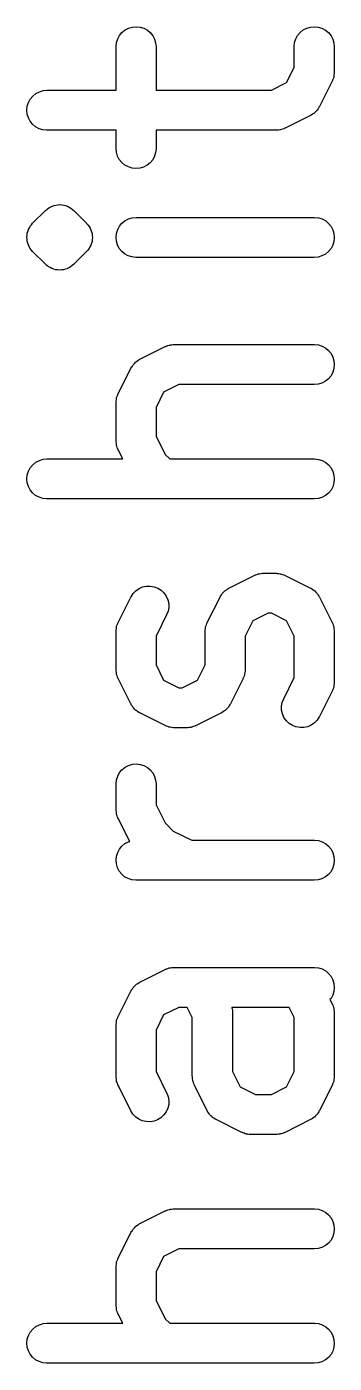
# Model space of a CAD drawing. Extents: x 78 to 209, y -131 to -41.
# Drawn here: x 102.25 to 103.4, y -80.43 to -75.42 of the extents above; entities that cross this region are included whole.
import ezdxf

# ---------------------------------------------------------------- set-up
doc = ezdxf.new("R2010")
doc.units = 0
doc.layers.add('BLACK', color=7, linetype='CONTINUOUS')

msp = doc.modelspace()

# ---------------------------------------------------------------- linework, layer by layer
at = {"layer": 'BLACK', "linetype": 'CONTINUOUS'}
for p, q in [((102.587, -75.4651), (102.594, -75.4523)), ((102.594, -75.4523), (102.603, -75.4411)), ((102.603, -75.4411), (102.615, -75.4319)), ((102.615, -75.4319), (102.628, -75.4251)), ((102.628, -75.4251), (102.642, -75.421)), ((102.642, -75.421), (102.656, -75.4197)), ((102.656, -75.4197), (102.671, -75.4212)), ((102.671, -75.4212), (102.685, -75.4255)), ((102.685, -75.4255), (102.698, -75.4325)), ((102.698, -75.4325), (102.709, -75.4418)), ((102.709, -75.4418), (102.718, -75.4532)), ((102.718, -75.4532), (102.725, -75.4661)), ((103.253, -75.4651), (103.26, -75.4523)), ((103.26, -75.4523), (103.27, -75.4411)), ((103.27, -75.4411), (103.281, -75.4319)), ((103.281, -75.4319), (103.294, -75.4251)), ((103.294, -75.4251), (103.308, -75.421)), ((103.308, -75.421), (103.323, -75.4197)), ((103.323, -75.4197), (103.337, -75.4212)), ((103.337, -75.4212), (103.351, -75.4255)), ((103.351, -75.4255), (103.364, -75.4325)), ((103.364, -75.4325), (103.376, -75.4418)), ((103.376, -75.4418), (103.385, -75.4532)), ((103.385, -75.4532), (103.392, -75.4661)), ((102.581, -75.4936), (102.582, -75.4791)), ((102.581, -75.4947), (102.581, -75.4936)), ((102.581, -75.6578), (102.581, -75.4947)), ((102.582, -75.4791), (102.587, -75.4651)), ((102.725, -75.4661), (102.729, -75.4801)), ((102.729, -75.4801), (102.731, -75.4947)), ((102.731, -75.4947), (102.731, -75.6578)), ((103.247, -75.4936), (103.249, -75.4791)), ((103.247, -75.4947), (103.247, -75.4936)), ((103.247, -75.5722), (103.247, -75.4947)), ((103.249, -75.4791), (103.253, -75.4651)), ((103.392, -75.4661), (103.396, -75.4801)), ((103.396, -75.4801), (103.397, -75.4947)), ((103.397, -75.4947), (103.397, -75.5899)), ((103.219, -75.6292), (103.247, -75.5722)), ((103.396, -75.6055), (103.395, -75.6076)), ((103.397, -75.5954), (103.396, -75.6004)), ((103.396, -75.6004), (103.396, -75.6055)), ((103.397, -75.5899), (103.397, -75.591)), ((103.397, -75.591), (103.397, -75.5931)), ((103.397, -75.5931), (103.397, -75.5954)), ((103.162, -75.6578), (103.219, -75.6292)), ((103.389, -75.6234), (103.342, -75.7187)), ((103.39, -75.6214), (103.389, -75.6234)), ((103.391, -75.6195), (103.39, -75.6214)), ((103.393, -75.6146), (103.391, -75.6195)), ((103.395, -75.6098), (103.393, -75.6146)), ((103.395, -75.6076), (103.395, -75.6098)), ((102.249, -75.7177), (102.253, -75.7037)), ((102.253, -75.7037), (102.26, -75.6908)), ((102.26, -75.6908), (102.27, -75.6795)), ((102.27, -75.6795), (102.281, -75.6703)), ((102.281, -75.6703), (102.294, -75.6634)), ((102.294, -75.6634), (102.308, -75.6592)), ((102.308, -75.6592), (102.322, -75.6578)), ((102.322, -75.6578), (102.581, -75.6578)), ((102.731, -75.6578), (103.162, -75.6578)), ((102.247, -75.7322), (102.249, -75.7177)), ((102.249, -75.7468), (102.247, -75.7322)), ((102.253, -75.7609), (102.249, -75.7468)), ((103.308, -75.7522), (103.213, -75.7998)), ((103.31, -75.7514), (103.308, -75.7522)), ((103.311, -75.7507), (103.31, -75.7514)), ((103.316, -75.7475), (103.311, -75.7507)), ((103.321, -75.7444), (103.316, -75.7475)), ((103.322, -75.7433), (103.321, -75.7444)), ((103.323, -75.7424), (103.322, -75.7433)), ((103.327, -75.7383), (103.323, -75.7424)), ((103.331, -75.7344), (103.327, -75.7383)), ((103.332, -75.7331), (103.331, -75.7344)), ((103.333, -75.7319), (103.332, -75.7331)), ((103.337, -75.7271), (103.333, -75.7319)), ((103.34, -75.7225), (103.337, -75.7271)), ((103.341, -75.7196), (103.34, -75.721)), ((103.34, -75.721), (103.34, -75.7225)), ((103.342, -75.7187), (103.341, -75.7196)), ((102.26, -75.7738), (102.253, -75.7609)), ((102.269, -75.7852), (102.26, -75.7738)), ((102.28, -75.7946), (102.269, -75.7852)), ((102.293, -75.8017), (102.28, -75.7946)), ((102.307, -75.8061), (102.293, -75.8017)), ((102.321, -75.8078), (102.307, -75.8061)), ((103.189, -75.8068), (103.184, -75.8076)), ((103.194, -75.8063), (103.189, -75.8068)), ((103.196, -75.8057), (103.194, -75.8063)), ((103.198, -75.8053), (103.196, -75.8057)), ((103.203, -75.8036), (103.198, -75.8053)), ((103.208, -75.8021), (103.203, -75.8036)), ((103.21, -75.8011), (103.208, -75.8021)), ((103.212, -75.8003), (103.21, -75.8011)), ((103.213, -75.7998), (103.212, -75.8003)), ((102.322, -75.8078), (102.321, -75.8078)), ((102.581, -75.8078), (102.322, -75.8078)), ((102.581, -75.8756), (102.581, -75.8078)), ((103.18, -75.8078), (102.731, -75.8078)), ((102.731, -75.8078), (102.731, -75.8756)), ((103.182, -75.8075), (103.18, -75.8078)), ((103.184, -75.8076), (103.182, -75.8075)), ((102.582, -75.8902), (102.581, -75.8756)), ((102.586, -75.9042), (102.582, -75.8902)), ((102.593, -75.9171), (102.586, -75.9042)), ((102.725, -75.9052), (102.718, -75.918)), ((102.729, -75.8912), (102.725, -75.9052)), ((102.731, -75.8767), (102.729, -75.8912)), ((102.731, -75.8756), (102.731, -75.8767)), ((102.602, -75.9285), (102.593, -75.9171)), ((102.614, -75.9378), (102.602, -75.9285)), ((102.627, -75.9448), (102.614, -75.9378)), ((102.641, -75.9491), (102.627, -75.9448)), ((102.655, -75.9506), (102.641, -75.9491)), ((102.67, -75.9493), (102.655, -75.9506)), ((102.684, -75.9452), (102.67, -75.9493)), ((102.697, -75.9384), (102.684, -75.9452)), ((102.708, -75.9292), (102.697, -75.9384)), ((102.718, -75.918), (102.708, -75.9292)), ((102.317, -76.1079), (102.318, -76.1076)), ((102.317, -76.1083), (102.317, -76.1079)), ((102.317, -76.1079), (102.317, -76.1079)), ((102.317, -76.1079), (102.317, -76.1079)), ((102.318, -76.1076), (102.323, -76.1032)), ((102.323, -76.1032), (102.329, -76.0987)), ((102.329, -76.0984), (102.335, -76.0952)), ((102.329, -76.0986), (102.329, -76.0984)), ((102.329, -76.0987), (102.329, -76.0986)), ((102.335, -76.0952), (102.342, -76.0919)), ((102.342, -76.0917), (102.349, -76.0897)), ((102.342, -76.0918), (102.342, -76.0917)), ((102.342, -76.0919), (102.342, -76.0918)), ((102.349, -76.0897), (102.356, -76.0877)), ((102.356, -76.0876), (102.363, -76.087)), ((102.356, -76.0877), (102.356, -76.0876)), ((102.356, -76.0877), (102.356, -76.0877)), ((102.363, -76.087), (102.37, -76.0863)), ((102.37, -76.0863), (102.371, -76.0864)), ((102.371, -76.0864), (102.371, -76.0863)), ((102.371, -76.0863), (102.378, -76.0871)), ((102.378, -76.0871), (102.385, -76.0878)), ((102.385, -76.0878), (102.385, -76.0879)), ((102.385, -76.0879), (102.385, -76.0879)), ((102.385, -76.0879), (102.392, -76.09)), ((102.392, -76.09), (102.399, -76.0921)), ((102.399, -76.0921), (102.399, -76.0922)), ((102.399, -76.0922), (102.399, -76.0923)), ((102.399, -76.0923), (102.405, -76.0957)), ((102.405, -76.0957), (102.412, -76.099)), ((102.412, -76.099), (102.412, -76.0992)), ((102.412, -76.0992), (102.412, -76.0993)), ((102.412, -76.0993), (102.418, -76.1038)), ((102.418, -76.1038), (102.423, -76.1083)), ((102.265, -76.1613), (102.269, -76.1559)), ((102.269, -76.1559), (102.317, -76.1083)), ((102.423, -76.1083), (102.471, -76.1559)), ((102.471, -76.1559), (102.471, -76.1563)), ((102.471, -76.1563), (102.471, -76.1563)), ((102.471, -76.1563), (102.471, -76.1563)), ((102.471, -76.1563), (102.471, -76.1565)), ((102.471, -76.1565), (102.471, -76.1565)), ((102.471, -76.1565), (102.471, -76.1565)), ((102.471, -76.1565), (102.471, -76.1567)), ((102.471, -76.1567), (102.476, -76.1622)), ((102.594, -76.167), (102.603, -76.1557)), ((102.603, -76.1557), (102.614, -76.1465)), ((102.614, -76.1465), (102.627, -76.1396)), ((102.627, -76.1396), (102.641, -76.1354)), ((102.641, -76.1354), (102.656, -76.134)), ((102.656, -76.134), (103.322, -76.134)), ((103.322, -76.134), (103.323, -76.134)), ((103.323, -76.134), (103.338, -76.1356)), ((103.338, -76.1356), (103.352, -76.14)), ((103.352, -76.14), (103.365, -76.1471)), ((103.365, -76.1471), (103.376, -76.1565)), ((103.376, -76.1565), (103.385, -76.1679)), ((102.247, -76.2082), (102.248, -76.2012)), ((102.248, -76.2012), (102.249, -76.1941)), ((102.249, -76.1936), (102.251, -76.1869)), ((102.249, -76.1937), (102.249, -76.1936)), ((102.249, -76.1939), (102.249, -76.1937)), ((102.249, -76.194), (102.249, -76.1939)), ((102.249, -76.1941), (102.249, -76.194)), ((102.251, -76.1869), (102.253, -76.1801)), ((102.253, -76.1796), (102.257, -76.1734)), ((102.253, -76.1798), (102.253, -76.1796)), ((102.253, -76.1799), (102.253, -76.1798)), ((102.253, -76.18), (102.253, -76.1799)), ((102.253, -76.1801), (102.253, -76.18)), ((102.257, -76.1734), (102.26, -76.1672)), ((102.26, -76.1668), (102.265, -76.1613)), ((102.26, -76.1669), (102.26, -76.1668)), ((102.26, -76.167), (102.26, -76.1669)), ((102.26, -76.1671), (102.26, -76.167)), ((102.26, -76.1672), (102.26, -76.1671)), ((102.476, -76.1622), (102.48, -76.1677)), ((102.48, -76.1677), (102.48, -76.1678)), ((102.48, -76.1678), (102.48, -76.1679)), ((102.48, -76.1679), (102.48, -76.168)), ((102.48, -76.168), (102.481, -76.1681)), ((102.481, -76.1681), (102.484, -76.1744)), ((102.484, -76.1744), (102.487, -76.1806)), ((102.487, -76.1806), (102.487, -76.1807)), ((102.487, -76.1807), (102.487, -76.1809)), ((102.487, -76.1809), (102.487, -76.181)), ((102.487, -76.181), (102.487, -76.1811)), ((102.487, -76.1811), (102.489, -76.1879)), ((102.489, -76.1879), (102.491, -76.1946)), ((102.491, -76.1946), (102.491, -76.1948)), ((102.491, -76.1948), (102.491, -76.1949)), ((102.491, -76.1949), (102.491, -76.195)), ((102.491, -76.195), (102.491, -76.1952)), ((102.491, -76.1952), (102.492, -76.2022)), ((102.492, -76.2022), (102.493, -76.2092)), ((102.581, -76.2084), (102.582, -76.1939)), ((102.582, -76.1939), (102.587, -76.1799)), ((102.587, -76.1799), (102.594, -76.167)), ((103.385, -76.1679), (103.392, -76.1809)), ((103.392, -76.1809), (103.396, -76.1949)), ((103.396, -76.1949), (103.397, -76.2095)), ((102.247, -76.2083), (102.247, -76.2082)), ((102.247, -76.2084), (102.247, -76.2083)), ((102.247, -76.2086), (102.247, -76.2084)), ((102.247, -76.2087), (102.247, -76.2086)), ((102.248, -76.2157), (102.247, -76.2087)), ((102.249, -76.2227), (102.248, -76.2157)), ((102.249, -76.2229), (102.249, -76.2227)), ((102.249, -76.223), (102.249, -76.2229)), ((102.249, -76.2231), (102.249, -76.223)), ((102.249, -76.2233), (102.249, -76.2231)), ((102.251, -76.23), (102.249, -76.2233)), ((102.253, -76.2368), (102.251, -76.23)), ((102.253, -76.2369), (102.253, -76.2368)), ((102.253, -76.237), (102.253, -76.2369)), ((102.253, -76.2372), (102.253, -76.237)), ((102.253, -76.2373), (102.253, -76.2372)), ((102.256, -76.2435), (102.253, -76.2373)), ((102.259, -76.2498), (102.256, -76.2435)), ((102.26, -76.2499), (102.259, -76.2498)), ((102.26, -76.25), (102.26, -76.2499)), ((102.26, -76.2501), (102.26, -76.25)), ((102.26, -76.2502), (102.26, -76.2501)), ((102.264, -76.2557), (102.26, -76.2502)), ((102.269, -76.2612), (102.264, -76.2557)), ((102.475, -76.2565), (102.471, -76.262)), ((102.48, -76.2511), (102.475, -76.2565)), ((102.483, -76.2444), (102.48, -76.2507)), ((102.48, -76.2507), (102.48, -76.2508)), ((102.48, -76.2508), (102.48, -76.2509)), ((102.48, -76.2509), (102.48, -76.251)), ((102.48, -76.251), (102.48, -76.2511)), ((102.487, -76.2383), (102.483, -76.2444)), ((102.489, -76.231), (102.487, -76.2378)), ((102.487, -76.2378), (102.487, -76.2379)), ((102.487, -76.2379), (102.487, -76.238)), ((102.487, -76.238), (102.487, -76.2381)), ((102.487, -76.2381), (102.487, -76.2383)), ((102.491, -76.2243), (102.489, -76.2309)), ((102.489, -76.2309), (102.489, -76.231)), ((102.492, -76.2166), (102.491, -76.2238)), ((102.491, -76.2238), (102.491, -76.2239)), ((102.491, -76.2239), (102.491, -76.224)), ((102.491, -76.224), (102.491, -76.2242)), ((102.491, -76.2242), (102.491, -76.2243)), ((102.493, -76.2097), (102.492, -76.2166)), ((102.493, -76.2092), (102.493, -76.2093)), ((102.493, -76.2093), (102.493, -76.2095)), ((102.493, -76.2095), (102.493, -76.2096)), ((102.493, -76.2096), (102.493, -76.2097)), ((102.582, -76.223), (102.581, -76.2084)), ((102.586, -76.237), (102.582, -76.223)), ((102.593, -76.25), (102.586, -76.237)), ((102.602, -76.2614), (102.593, -76.25)), ((103.385, -76.2509), (103.375, -76.2622)), ((103.392, -76.238), (103.385, -76.2509)), ((103.396, -76.224), (103.392, -76.238)), ((103.397, -76.2095), (103.396, -76.224)), ((102.269, -76.2614), (102.269, -76.2612)), ((102.269, -76.2616), (102.269, -76.2614)), ((102.269, -76.2614), (102.269, -76.2614)), ((102.269, -76.2614), (102.269, -76.2614)), ((102.269, -76.262), (102.269, -76.2616)), ((102.269, -76.2616), (102.269, -76.2616)), ((102.269, -76.2616), (102.269, -76.2616)), ((102.317, -76.3096), (102.269, -76.262)), ((102.471, -76.262), (102.423, -76.3096)), ((102.613, -76.2708), (102.602, -76.2614)), ((102.626, -76.2779), (102.613, -76.2708)), ((102.64, -76.2823), (102.626, -76.2779)), ((102.655, -76.2839), (102.64, -76.2823)), ((102.656, -76.284), (102.655, -76.2839)), ((103.322, -76.284), (102.656, -76.284)), ((103.337, -76.2825), (103.322, -76.284)), ((103.351, -76.2783), (103.337, -76.2825)), ((103.364, -76.2714), (103.351, -76.2783)), ((103.375, -76.2622), (103.364, -76.2714)), ((102.322, -76.3141), (102.317, -76.3096)), ((102.328, -76.3186), (102.322, -76.3141)), ((102.328, -76.3187), (102.328, -76.3186)), ((102.328, -76.3189), (102.328, -76.3187)), ((102.335, -76.3222), (102.328, -76.3189)), ((102.341, -76.3256), (102.335, -76.3222)), ((102.341, -76.3257), (102.341, -76.3256)), ((102.341, -76.3258), (102.341, -76.3257)), ((102.348, -76.3279), (102.341, -76.3258)), ((102.355, -76.33), (102.348, -76.3279)), ((102.355, -76.3301), (102.355, -76.33)), ((102.355, -76.33), (102.355, -76.33)), ((102.362, -76.3308), (102.355, -76.3301)), ((102.369, -76.3316), (102.362, -76.3308)), ((102.37, -76.3316), (102.369, -76.3315)), ((102.369, -76.3315), (102.369, -76.3316)), ((102.377, -76.3309), (102.37, -76.3316)), ((102.384, -76.3303), (102.377, -76.3309)), ((102.391, -76.3282), (102.384, -76.3302)), ((102.384, -76.3302), (102.384, -76.3302)), ((102.384, -76.3302), (102.384, -76.3303)), ((102.398, -76.3262), (102.391, -76.3282)), ((102.405, -76.3227), (102.398, -76.326)), ((102.398, -76.326), (102.398, -76.3261)), ((102.398, -76.3261), (102.398, -76.3262)), ((102.411, -76.3195), (102.405, -76.3227)), ((102.417, -76.3148), (102.411, -76.3192)), ((102.411, -76.3192), (102.411, -76.3193)), ((102.411, -76.3193), (102.411, -76.3195)), ((102.422, -76.3103), (102.417, -76.3148)), ((102.423, -76.31), (102.422, -76.3103)), ((102.423, -76.3096), (102.423, -76.31)), ((102.423, -76.31), (102.423, -76.31)), ((102.423, -76.31), (102.423, -76.31)), ((102.67, -76.6657), (102.765, -76.6181)), ((102.765, -76.6181), (102.766, -76.6176)), ((102.766, -76.6176), (102.768, -76.6168)), ((102.768, -76.6168), (102.77, -76.6158)), ((102.77, -76.6158), (102.775, -76.6143)), ((102.775, -76.6143), (102.78, -76.6126)), ((102.78, -76.6126), (102.782, -76.6122)), ((102.782, -76.6122), (102.784, -76.6116)), ((102.784, -76.6116), (102.789, -76.6111)), ((102.789, -76.6111), (102.794, -76.6103)), ((102.794, -76.6103), (102.796, -76.6104)), ((102.796, -76.6104), (102.799, -76.6101)), ((102.799, -76.6101), (103.322, -76.6101)), ((103.322, -76.6101), (103.323, -76.6101)), ((103.323, -76.6101), (103.338, -76.6118)), ((103.338, -76.6118), (103.352, -76.6162)), ((103.352, -76.6162), (103.365, -76.6233)), ((103.365, -76.6233), (103.376, -76.6327)), ((103.376, -76.6327), (103.385, -76.6441)), ((103.385, -76.6441), (103.392, -76.657)), ((103.392, -76.657), (103.396, -76.6711)), ((102.589, -76.7945), (102.636, -76.6992)), ((102.636, -76.6992), (102.637, -76.6983)), ((102.637, -76.6983), (102.638, -76.6969)), ((102.638, -76.6954), (102.642, -76.6908)), ((102.638, -76.6969), (102.638, -76.6954)), ((102.642, -76.6908), (102.645, -76.686)), ((102.645, -76.686), (102.646, -76.6848)), ((102.646, -76.6848), (102.647, -76.6835)), ((102.647, -76.6835), (102.651, -76.6796)), ((102.651, -76.6796), (102.655, -76.6755)), ((102.655, -76.6755), (102.656, -76.6746)), ((102.656, -76.6746), (102.657, -76.6735)), ((102.657, -76.6735), (102.662, -76.6704)), ((102.662, -76.6704), (102.667, -76.6672)), ((102.667, -76.6672), (102.668, -76.6665)), ((102.668, -76.6665), (102.67, -76.6657)), ((103.396, -76.7002), (103.392, -76.7142)), ((103.396, -76.6711), (103.397, -76.6857)), ((103.397, -76.6857), (103.396, -76.7002)), ((103.337, -76.7587), (103.322, -76.7601)), ((103.351, -76.7545), (103.337, -76.7587)), ((103.364, -76.7476), (103.351, -76.7545)), ((103.375, -76.7384), (103.364, -76.7476)), ((103.385, -76.7271), (103.375, -76.7384)), ((103.392, -76.7142), (103.385, -76.7271)), ((102.583, -76.8081), (102.585, -76.8033)), ((102.583, -76.8103), (102.583, -76.8081)), ((102.585, -76.8033), (102.587, -76.7985)), ((102.587, -76.7985), (102.588, -76.7965)), ((102.588, -76.7965), (102.589, -76.7945)), ((102.759, -76.7887), (102.731, -76.8457)), ((102.816, -76.7601), (102.759, -76.7887)), ((103.322, -76.7601), (102.816, -76.7601)), ((102.581, -76.8226), (102.582, -76.8175)), ((102.581, -76.8248), (102.581, -76.8226)), ((102.581, -76.827), (102.581, -76.8248)), ((102.581, -76.828), (102.581, -76.827)), ((102.581, -76.9709), (102.581, -76.828)), ((102.582, -76.8124), (102.583, -76.8103)), ((102.582, -76.8175), (102.582, -76.8124)), ((102.731, -76.8457), (102.731, -76.9532)), ((102.731, -76.9532), (102.765, -77.0217)), ((102.581, -76.9731), (102.581, -76.9709)), ((102.581, -76.9753), (102.581, -76.9731)), ((102.582, -76.9803), (102.581, -76.9753)), ((102.582, -76.9854), (102.582, -76.9803)), ((102.583, -76.9875), (102.582, -76.9854)), ((102.583, -76.9897), (102.583, -76.9875)), ((102.585, -76.9945), (102.583, -76.9897)), ((102.586, -76.9994), (102.585, -76.9945)), ((102.587, -77.0014), (102.586, -76.9994)), ((102.588, -77.0035), (102.587, -77.0014)), ((102.589, -77.0044), (102.588, -77.0035)), ((102.606, -77.0387), (102.589, -77.0044)), ((102.27, -77.0605), (102.281, -77.0512)), ((102.281, -77.0512), (102.294, -77.0444)), ((102.294, -77.0444), (102.308, -77.0401)), ((102.308, -77.0401), (102.322, -77.0387)), ((102.322, -77.0387), (102.606, -77.0387)), ((102.765, -77.0217), (102.782, -77.0387)), ((102.782, -77.0387), (103.322, -77.0387)), ((103.322, -77.0387), (103.323, -77.0387)), ((103.323, -77.0387), (103.338, -77.0404)), ((103.338, -77.0404), (103.352, -77.0448)), ((103.352, -77.0448), (103.365, -77.0518)), ((103.365, -77.0518), (103.376, -77.0612)), ((102.247, -77.1132), (102.249, -77.0986)), ((102.249, -77.0986), (102.253, -77.0846)), ((102.253, -77.0846), (102.26, -77.0718)), ((102.26, -77.0718), (102.27, -77.0605)), ((103.376, -77.0612), (103.385, -77.0726)), ((103.385, -77.0726), (103.392, -77.0856)), ((103.392, -77.0856), (103.396, -77.0997)), ((103.396, -77.0997), (103.397, -77.1142)), ((102.249, -77.1278), (102.247, -77.1132)), ((102.253, -77.1418), (102.249, -77.1278)), ((102.26, -77.1548), (102.253, -77.1418)), ((102.269, -77.1662), (102.26, -77.1548)), ((103.385, -77.1557), (103.375, -77.1669)), ((103.392, -77.1428), (103.385, -77.1557)), ((103.396, -77.1288), (103.392, -77.1428)), ((103.397, -77.1142), (103.396, -77.1288)), ((102.28, -77.1756), (102.269, -77.1662)), ((102.293, -77.1826), (102.28, -77.1756)), ((102.307, -77.1871), (102.293, -77.1826)), ((102.321, -77.1887), (102.307, -77.1871)), ((102.322, -77.1887), (102.321, -77.1887)), ((103.322, -77.1887), (102.322, -77.1887)), ((103.337, -77.1873), (103.322, -77.1887)), ((103.351, -77.1831), (103.337, -77.1873)), ((103.364, -77.1762), (103.351, -77.1831)), ((103.375, -77.1669), (103.364, -77.1762)), ((103.003, -77.5228), (103.098, -77.4752)), ((103.098, -77.4752), (103.099, -77.4747)), ((103.099, -77.4747), (103.101, -77.474)), ((103.101, -77.474), (103.103, -77.4729)), ((103.103, -77.4729), (103.108, -77.4715)), ((103.108, -77.4715), (103.113, -77.4697)), ((103.113, -77.4697), (103.115, -77.4694)), ((103.115, -77.4694), (103.117, -77.4687)), ((103.117, -77.4687), (103.122, -77.4682)), ((103.122, -77.4682), (103.128, -77.4674)), ((103.128, -77.4674), (103.13, -77.4675)), ((103.13, -77.4675), (103.132, -77.4673)), ((103.132, -77.4673), (103.18, -77.4673)), ((103.18, -77.4673), (103.181, -77.4673)), ((103.181, -77.4673), (103.183, -77.4675)), ((103.183, -77.4675), (103.185, -77.4675)), ((103.185, -77.4675), (103.19, -77.4684)), ((103.19, -77.4684), (103.195, -77.4689)), ((103.195, -77.4689), (103.197, -77.4696)), ((103.197, -77.4696), (103.199, -77.47)), ((103.199, -77.47), (103.204, -77.4718)), ((103.204, -77.4718), (103.209, -77.4733)), ((103.209, -77.4733), (103.211, -77.4744)), ((103.211, -77.4744), (103.213, -77.4752)), ((103.213, -77.4752), (103.308, -77.5228)), ((102.589, -77.6516), (102.636, -77.5564)), ((102.636, -77.5564), (102.637, -77.5554)), ((102.637, -77.5554), (102.645, -77.5431)), ((102.645, -77.5431), (102.655, -77.5326)), ((102.655, -77.5326), (102.667, -77.5243)), ((102.667, -77.5243), (102.68, -77.5185)), ((102.68, -77.5185), (102.695, -77.5154)), ((102.695, -77.5154), (102.709, -77.5151)), ((102.709, -77.5151), (102.724, -77.5177)), ((102.724, -77.5177), (102.737, -77.5231)), ((102.737, -77.5231), (102.75, -77.5309)), ((102.75, -77.5309), (102.76, -77.5411)), ((102.76, -77.5411), (102.769, -77.553)), ((102.769, -77.553), (102.775, -77.5664)), ((102.922, -77.6516), (102.97, -77.5564)), ((102.97, -77.5554), (102.971, -77.5541)), ((102.97, -77.5564), (102.97, -77.5554)), ((102.971, -77.5541), (102.972, -77.5526)), ((102.972, -77.5526), (102.975, -77.548)), ((102.975, -77.548), (102.978, -77.5431)), ((102.978, -77.5431), (102.979, -77.542)), ((102.979, -77.542), (102.98, -77.5407)), ((102.98, -77.5407), (102.984, -77.5367)), ((102.984, -77.5367), (102.988, -77.5326)), ((102.988, -77.5326), (102.99, -77.5317)), ((102.99, -77.5317), (102.991, -77.5306)), ((102.991, -77.5306), (102.996, -77.5276)), ((102.996, -77.5276), (103, -77.5243)), ((103, -77.5243), (103.002, -77.5237)), ((103.002, -77.5237), (103.003, -77.5228)), ((103.308, -77.5228), (103.309, -77.5233)), ((103.309, -77.5233), (103.311, -77.5242)), ((103.311, -77.5242), (103.312, -77.5248)), ((103.312, -77.5248), (103.317, -77.5281)), ((103.317, -77.5281), (103.322, -77.5313)), ((103.322, -77.5313), (103.323, -77.5324)), ((103.323, -77.5324), (103.324, -77.5333)), ((103.324, -77.5333), (103.328, -77.5375)), ((103.328, -77.5375), (103.332, -77.5415)), ((103.332, -77.5415), (103.333, -77.5428)), ((103.333, -77.5428), (103.334, -77.544)), ((103.334, -77.544), (103.337, -77.5488)), ((103.337, -77.5488), (103.34, -77.5535)), ((103.34, -77.5535), (103.341, -77.555)), ((103.341, -77.555), (103.342, -77.5564)), ((103.342, -77.5564), (103.389, -77.6516)), ((102.776, -77.6098), (102.77, -77.6234)), ((102.775, -77.5664), (102.778, -77.5807)), ((102.778, -77.5954), (102.776, -77.6098)), ((102.778, -77.5807), (102.778, -77.5954)), ((102.585, -77.6605), (102.587, -77.6556)), ((102.587, -77.6556), (102.588, -77.6537)), ((102.588, -77.6537), (102.589, -77.6516)), ((102.77, -77.6234), (102.731, -77.7028)), ((102.919, -77.6605), (102.92, -77.6556)), ((102.92, -77.6556), (102.921, -77.6537)), ((102.921, -77.6537), (102.922, -77.6516)), ((103.093, -77.6458), (103.064, -77.7028)), ((103.15, -77.6173), (103.093, -77.6458)), ((103.162, -77.6173), (103.15, -77.6173)), ((103.219, -77.6458), (103.162, -77.6173)), ((103.247, -77.7028), (103.219, -77.6458)), ((103.389, -77.6516), (103.39, -77.6525)), ((103.39, -77.6525), (103.391, -77.6546)), ((103.391, -77.6546), (103.392, -77.6566)), ((103.392, -77.6566), (103.393, -77.6615)), ((102.581, -77.6797), (102.582, -77.6746)), ((102.581, -77.6819), (102.581, -77.6797)), ((102.581, -77.6841), (102.581, -77.6819)), ((102.581, -77.6851), (102.581, -77.6841)), ((102.581, -77.828), (102.581, -77.6851)), ((102.582, -77.6695), (102.583, -77.6675)), ((102.582, -77.6746), (102.582, -77.6695)), ((102.583, -77.6653), (102.585, -77.6605)), ((102.583, -77.6675), (102.583, -77.6653)), ((102.731, -77.7028), (102.731, -77.8103)), ((102.914, -77.6797), (102.915, -77.6746)), ((102.914, -77.6819), (102.914, -77.6797)), ((102.914, -77.6841), (102.914, -77.6819)), ((102.914, -77.6851), (102.914, -77.6841)), ((102.914, -77.8103), (102.914, -77.6851)), ((102.915, -77.6746), (102.916, -77.6695)), ((102.916, -77.6675), (102.917, -77.6653)), ((102.916, -77.6695), (102.916, -77.6675)), ((102.917, -77.6653), (102.919, -77.6605)), ((103.064, -77.7028), (103.064, -77.828)), ((103.247, -77.8579), (103.247, -77.7028)), ((103.393, -77.6615), (103.395, -77.6663)), ((103.395, -77.6663), (103.395, -77.6685)), ((103.395, -77.6685), (103.396, -77.6706)), ((103.396, -77.6706), (103.396, -77.6757)), ((103.396, -77.6757), (103.397, -77.6807)), ((103.397, -77.6807), (103.397, -77.6829)), ((103.397, -77.6829), (103.397, -77.6851)), ((103.397, -77.6851), (103.397, -77.8756)), ((102.731, -77.8103), (102.759, -77.8673)), ((102.886, -77.8673), (102.914, -77.8103)), ((102.581, -77.8302), (102.581, -77.828)), ((102.581, -77.8324), (102.581, -77.8302)), ((102.582, -77.8375), (102.581, -77.8324)), ((102.582, -77.8426), (102.582, -77.8375)), ((102.583, -77.8447), (102.582, -77.8426)), ((102.583, -77.8469), (102.583, -77.8447)), ((102.585, -77.8517), (102.583, -77.8469)), ((102.586, -77.8566), (102.585, -77.8517)), ((102.587, -77.8585), (102.586, -77.8566)), ((102.588, -77.8606), (102.587, -77.8585)), ((103.057, -77.8595), (103.056, -77.8615)), ((103.058, -77.8575), (103.057, -77.8595)), ((103.06, -77.8527), (103.058, -77.8575)), ((103.061, -77.8479), (103.06, -77.8527)), ((103.062, -77.8457), (103.061, -77.8479)), ((103.063, -77.8385), (103.062, -77.8436)), ((103.062, -77.8436), (103.062, -77.8457)), ((103.064, -77.8334), (103.063, -77.8385)), ((103.064, -77.828), (103.064, -77.829)), ((103.064, -77.829), (103.064, -77.8312)), ((103.064, -77.8312), (103.064, -77.8334)), ((103.208, -77.9373), (103.247, -77.8579)), ((102.589, -77.8615), (102.588, -77.8606)), ((102.636, -77.9568), (102.589, -77.8615)), ((102.759, -77.8673), (102.816, -77.8959)), ((102.816, -77.8959), (102.828, -77.8959)), ((102.828, -77.8959), (102.886, -77.8673)), ((103.056, -77.8615), (103.009, -77.9568)), ((103.389, -77.9092), (103.342, -78.0044)), ((103.39, -77.9071), (103.389, -77.9092)), ((103.391, -77.9052), (103.39, -77.9071)), ((103.393, -77.9003), (103.391, -77.9052)), ((103.395, -77.8955), (103.393, -77.9003)), ((103.396, -77.8912), (103.395, -77.8933)), ((103.395, -77.8933), (103.395, -77.8955)), ((103.397, -77.8811), (103.396, -77.8861)), ((103.396, -77.8861), (103.396, -77.8912)), ((103.397, -77.8756), (103.397, -77.8767)), ((103.397, -77.8767), (103.397, -77.8789)), ((103.397, -77.8789), (103.397, -77.8811)), ((102.637, -77.9581), (102.636, -77.9568)), ((102.638, -77.9596), (102.637, -77.9581)), ((102.641, -77.9643), (102.638, -77.9596)), ((103.007, -77.9591), (103.006, -77.9606)), ((103.008, -77.9577), (103.007, -77.9591)), ((103.009, -77.9568), (103.008, -77.9577)), ((103.2, -77.9654), (103.202, -77.951)), ((103.202, -77.951), (103.208, -77.9373)), ((102.644, -77.9692), (102.641, -77.9643)), ((102.645, -77.9704), (102.644, -77.9692)), ((102.646, -77.9717), (102.645, -77.9704)), ((102.65, -77.9757), (102.646, -77.9717)), ((102.654, -77.9798), (102.65, -77.9757)), ((102.655, -77.9808), (102.654, -77.9798)), ((102.657, -77.9819), (102.655, -77.9808)), ((102.661, -77.985), (102.657, -77.9819)), ((102.666, -77.9883), (102.661, -77.985)), ((102.667, -77.989), (102.666, -77.9883)), ((102.669, -77.9898), (102.667, -77.989)), ((102.67, -77.9903), (102.669, -77.9898)), ((102.765, -78.0379), (102.67, -77.9903)), ((102.975, -77.9903), (102.88, -78.0379)), ((102.976, -77.9895), (102.975, -77.9903)), ((102.978, -77.9888), (102.976, -77.9895)), ((102.983, -77.9856), (102.978, -77.9888)), ((102.987, -77.9825), (102.983, -77.9856)), ((102.989, -77.9814), (102.987, -77.9825)), ((102.99, -77.9805), (102.989, -77.9814)), ((102.994, -77.9764), (102.99, -77.9805)), ((102.998, -77.9725), (102.994, -77.9764)), ((102.999, -77.9712), (102.998, -77.9725)), ((103, -77.97), (102.999, -77.9712)), ((103.003, -77.9652), (103, -77.97)), ((103.006, -77.9606), (103.003, -77.9652)), ((103.2, -77.98), (103.2, -77.9654)), ((103.204, -77.9943), (103.2, -77.98)), ((103.209, -78.0077), (103.204, -77.9943)), ((103.218, -78.0197), (103.209, -78.0077)), ((103.341, -78.0053), (103.333, -78.0176)), ((103.342, -78.0044), (103.341, -78.0053)), ((102.767, -78.0387), (102.765, -78.0379)), ((102.769, -78.0398), (102.767, -78.0387)), ((102.774, -78.0413), (102.769, -78.0398)), ((102.779, -78.0432), (102.774, -78.0413)), ((102.781, -78.0436), (102.779, -78.0432)), ((102.783, -78.0442), (102.781, -78.0436)), ((102.788, -78.0448), (102.783, -78.0442)), ((102.793, -78.0457), (102.788, -78.0448)), ((102.795, -78.0456), (102.793, -78.0457)), ((102.798, -78.0459), (102.795, -78.0456)), ((102.799, -78.0459), (102.798, -78.0459)), ((102.846, -78.0459), (102.799, -78.0459)), ((102.848, -78.0456), (102.846, -78.0459)), ((102.851, -78.0457), (102.848, -78.0456)), ((102.856, -78.0449), (102.851, -78.0457)), ((102.861, -78.0444), (102.856, -78.0449)), ((102.863, -78.0438), (102.861, -78.0444)), ((102.865, -78.0434), (102.863, -78.0438)), ((102.87, -78.0417), (102.865, -78.0434)), ((102.875, -78.0402), (102.87, -78.0417)), ((102.877, -78.0392), (102.875, -78.0402)), ((102.879, -78.0384), (102.877, -78.0392)), ((102.88, -78.0379), (102.879, -78.0384)), ((103.228, -78.0298), (103.218, -78.0197)), ((103.241, -78.0377), (103.228, -78.0298)), ((103.254, -78.043), (103.241, -78.0377)), ((103.269, -78.0456), (103.254, -78.043)), ((103.283, -78.0454), (103.269, -78.0456)), ((103.298, -78.0423), (103.283, -78.0454)), ((103.311, -78.0364), (103.298, -78.0423)), ((103.323, -78.0281), (103.311, -78.0364)), ((103.333, -78.0176), (103.323, -78.0281)), ((102.594, -78.2142), (102.603, -78.203)), ((102.603, -78.203), (102.615, -78.1938)), ((102.615, -78.1938), (102.628, -78.187)), ((102.628, -78.187), (102.642, -78.1829)), ((102.642, -78.1829), (102.656, -78.1816)), ((102.656, -78.1816), (102.671, -78.1831)), ((102.671, -78.1831), (102.685, -78.1874)), ((102.685, -78.1874), (102.698, -78.1944)), ((102.698, -78.1944), (102.709, -78.2037)), ((102.709, -78.2037), (102.718, -78.2151)), ((102.581, -78.2555), (102.582, -78.241)), ((102.581, -78.2566), (102.581, -78.2555)), ((102.581, -78.3518), (102.581, -78.2566)), ((102.582, -78.241), (102.587, -78.227)), ((102.587, -78.227), (102.594, -78.2142)), ((102.718, -78.2151), (102.725, -78.228)), ((102.725, -78.228), (102.729, -78.242)), ((102.729, -78.242), (102.731, -78.2566)), ((102.731, -78.2566), (102.731, -78.3341)), ((102.581, -78.354), (102.581, -78.3518)), ((102.581, -78.3562), (102.581, -78.354)), ((102.582, -78.3613), (102.581, -78.3562)), ((102.731, -78.3341), (102.765, -78.4026)), ((102.582, -78.3664), (102.582, -78.3613)), ((102.583, -78.3685), (102.582, -78.3664)), ((102.583, -78.3707), (102.583, -78.3685)), ((102.585, -78.3755), (102.583, -78.3707)), ((102.586, -78.3804), (102.585, -78.3755)), ((102.587, -78.3823), (102.586, -78.3804)), ((102.588, -78.3844), (102.587, -78.3823)), ((102.589, -78.3854), (102.588, -78.3844)), ((102.632, -78.4716), (102.589, -78.3854)), ((102.765, -78.4026), (102.795, -78.433)), ((102.795, -78.433), (102.864, -78.4673)), ((102.587, -78.5132), (102.594, -78.5003)), ((102.594, -78.5003), (102.603, -78.4891)), ((102.603, -78.4891), (102.614, -78.4798)), ((102.614, -78.4798), (102.627, -78.4729)), ((102.627, -78.4729), (102.632, -78.4716)), ((102.864, -78.4673), (103.322, -78.4673)), ((103.322, -78.4673), (103.323, -78.4673)), ((103.323, -78.4673), (103.338, -78.4689)), ((103.338, -78.4689), (103.352, -78.4733)), ((103.352, -78.4733), (103.365, -78.4804)), ((103.365, -78.4804), (103.376, -78.4898)), ((103.376, -78.4898), (103.385, -78.5012)), ((103.385, -78.5012), (103.392, -78.5142)), ((102.581, -78.5418), (102.582, -78.5272)), ((102.582, -78.5563), (102.581, -78.5418)), ((102.582, -78.5272), (102.587, -78.5132)), ((102.586, -78.5704), (102.582, -78.5563)), ((103.392, -78.5142), (103.396, -78.5282)), ((103.396, -78.5574), (103.392, -78.5713)), ((103.396, -78.5282), (103.397, -78.5428)), ((103.397, -78.5428), (103.396, -78.5574)), ((102.593, -78.5834), (102.586, -78.5704)), ((102.602, -78.5948), (102.593, -78.5834)), ((102.613, -78.6042), (102.602, -78.5948)), ((102.626, -78.6112), (102.613, -78.6042)), ((102.64, -78.6156), (102.626, -78.6112)), ((103.364, -78.6048), (103.351, -78.6116)), ((103.375, -78.5955), (103.364, -78.6048)), ((103.385, -78.5842), (103.375, -78.5955)), ((103.392, -78.5713), (103.385, -78.5842)), ((102.655, -78.6173), (102.64, -78.6156)), ((102.656, -78.6173), (102.655, -78.6173)), ((103.322, -78.6173), (102.656, -78.6173)), ((103.337, -78.6159), (103.322, -78.6173)), ((103.351, -78.6116), (103.337, -78.6159)), ((102.67, -78.999), (102.765, -78.9514)), ((102.765, -78.9514), (102.766, -78.9509)), ((102.766, -78.9509), (102.768, -78.9502)), ((102.768, -78.9502), (102.77, -78.9491)), ((102.77, -78.9491), (102.775, -78.9477)), ((102.775, -78.9477), (102.78, -78.9459)), ((102.78, -78.9459), (102.782, -78.9455)), ((102.782, -78.9455), (102.784, -78.9449)), ((102.784, -78.9449), (102.789, -78.9444)), ((102.789, -78.9444), (102.794, -78.9436)), ((102.794, -78.9436), (102.796, -78.9437)), ((102.796, -78.9437), (102.799, -78.9435)), ((102.799, -78.9435), (103.322, -78.9435)), ((103.322, -78.9435), (103.323, -78.9435)), ((103.323, -78.9435), (103.338, -78.9451)), ((103.338, -78.9451), (103.352, -78.9495)), ((103.352, -78.9495), (103.365, -78.9566)), ((103.365, -78.9566), (103.376, -78.966)), ((102.651, -79.0129), (102.655, -79.0088)), ((102.655, -79.0088), (102.656, -79.0079)), ((102.656, -79.0079), (102.657, -79.0068)), ((102.657, -79.0068), (102.662, -79.0038)), ((102.662, -79.0038), (102.667, -79.0005)), ((102.667, -79.0005), (102.668, -78.9999)), ((102.668, -78.9999), (102.67, -78.999)), ((103.376, -78.966), (103.385, -78.9774)), ((103.385, -78.9774), (103.392, -78.9904)), ((103.392, -78.9904), (103.396, -79.0044)), ((103.396, -79.0044), (103.397, -79.019)), ((102.589, -79.1278), (102.636, -79.0326)), ((102.636, -79.0326), (102.637, -79.0316)), ((102.637, -79.0316), (102.638, -79.0303)), ((102.638, -79.0288), (102.642, -79.0241)), ((102.638, -79.0303), (102.638, -79.0288)), ((102.642, -79.0241), (102.645, -79.0193)), ((102.645, -79.0193), (102.646, -79.0182)), ((102.646, -79.0182), (102.647, -79.0169)), ((102.647, -79.0169), (102.651, -79.0129)), ((103.385, -79.0604), (103.381, -79.0642)), ((103.392, -79.0475), (103.385, -79.0604)), ((103.396, -79.0336), (103.392, -79.0475)), ((103.397, -79.019), (103.396, -79.0336)), ((102.816, -79.0935), (102.759, -79.122)), ((102.847, -79.0935), (102.816, -79.0935)), ((102.866, -79.1314), (102.847, -79.0935)), ((103.014, -79.0935), (103.014, -79.0949)), ((103.228, -79.0935), (103.014, -79.0935)), ((103.014, -79.0949), (103.014, -79.097)), ((103.014, -79.097), (103.015, -79.0991)), ((103.015, -79.0991), (103.016, -79.1043)), ((103.016, -79.1043), (103.016, -79.1093)), ((103.016, -79.1093), (103.016, -79.1115)), ((103.016, -79.1115), (103.016, -79.1137)), ((103.247, -79.1314), (103.228, -79.0935)), ((103.381, -79.0642), (103.389, -79.0802)), ((103.389, -79.0802), (103.39, -79.0811)), ((103.39, -79.0811), (103.391, -79.0832)), ((103.391, -79.0832), (103.392, -79.0851)), ((103.392, -79.0851), (103.393, -79.09)), ((103.393, -79.09), (103.395, -79.0949)), ((103.395, -79.0949), (103.395, -79.097)), ((103.395, -79.097), (103.396, -79.0991)), ((103.396, -79.0991), (103.396, -79.1043)), ((103.396, -79.1043), (103.397, -79.1093)), ((103.397, -79.1093), (103.397, -79.1115)), ((103.397, -79.1115), (103.397, -79.1137)), ((102.581, -79.1559), (102.582, -79.1508)), ((102.581, -79.1581), (102.581, -79.1559)), ((102.581, -79.1603), (102.581, -79.1581)), ((102.581, -79.1613), (102.581, -79.1603)), ((102.581, -79.3518), (102.581, -79.1613)), ((102.582, -79.1457), (102.583, -79.1436)), ((102.582, -79.1508), (102.582, -79.1457)), ((102.583, -79.1415), (102.585, -79.1367)), ((102.583, -79.1436), (102.583, -79.1415)), ((102.585, -79.1367), (102.587, -79.1318)), ((102.587, -79.1318), (102.588, -79.1299)), ((102.588, -79.1299), (102.589, -79.1278)), ((102.759, -79.122), (102.731, -79.179)), ((102.866, -79.3518), (102.866, -79.1314)), ((103.016, -79.1137), (103.016, -79.3341)), ((103.247, -79.3341), (103.247, -79.1314)), ((103.397, -79.1137), (103.397, -79.3518)), ((102.731, -79.179), (102.731, -79.3341)), ((102.581, -79.354), (102.581, -79.3518)), ((102.581, -79.3562), (102.581, -79.354)), ((102.582, -79.3613), (102.581, -79.3562)), ((102.582, -79.3664), (102.582, -79.3613)), ((102.731, -79.3341), (102.77, -79.4135)), ((102.867, -79.354), (102.866, -79.3518)), ((102.867, -79.3562), (102.867, -79.354)), ((102.867, -79.3613), (102.867, -79.3562)), ((102.868, -79.3664), (102.867, -79.3613)), ((103.016, -79.3341), (103.045, -79.3911)), ((103.219, -79.3911), (103.247, -79.3341)), ((103.397, -79.3573), (103.396, -79.3623)), ((103.396, -79.3623), (103.396, -79.3674)), ((103.397, -79.3518), (103.397, -79.3529)), ((103.397, -79.3529), (103.397, -79.3551)), ((103.397, -79.3551), (103.397, -79.3573)), ((102.583, -79.3685), (102.582, -79.3664)), ((102.583, -79.3707), (102.583, -79.3685)), ((102.585, -79.3755), (102.583, -79.3707)), ((102.586, -79.3804), (102.585, -79.3755)), ((102.587, -79.3823), (102.586, -79.3804)), ((102.588, -79.3844), (102.587, -79.3823)), ((102.589, -79.3854), (102.588, -79.3844)), ((102.636, -79.4806), (102.589, -79.3854)), ((102.868, -79.3685), (102.868, -79.3664)), ((102.869, -79.3707), (102.868, -79.3685)), ((102.871, -79.3755), (102.869, -79.3707)), ((102.872, -79.3804), (102.871, -79.3755)), ((102.873, -79.3823), (102.872, -79.3804)), ((102.874, -79.3844), (102.873, -79.3823)), ((102.874, -79.3854), (102.874, -79.3844)), ((102.922, -79.4806), (102.874, -79.3854)), ((103.045, -79.3911), (103.102, -79.4197)), ((103.162, -79.4197), (103.219, -79.3911)), ((103.389, -79.3854), (103.342, -79.4806)), ((103.39, -79.3833), (103.389, -79.3854)), ((103.391, -79.3814), (103.39, -79.3833)), ((103.393, -79.3765), (103.391, -79.3814)), ((103.395, -79.3717), (103.393, -79.3765)), ((103.396, -79.3674), (103.395, -79.3695)), ((103.395, -79.3695), (103.395, -79.3717)), ((102.77, -79.4135), (102.771, -79.4144)), ((102.771, -79.4144), (102.776, -79.4282)), ((102.778, -79.4573), (102.774, -79.4715)), ((102.776, -79.4282), (102.778, -79.4426)), ((102.778, -79.4426), (102.778, -79.4573)), ((103.102, -79.4197), (103.162, -79.4197)), ((102.644, -79.493), (102.636, -79.4806)), ((102.654, -79.5036), (102.644, -79.493)), ((102.666, -79.5121), (102.654, -79.5036)), ((102.679, -79.5181), (102.666, -79.5121)), ((102.749, -79.5067), (102.736, -79.5144)), ((102.76, -79.4967), (102.749, -79.5067)), ((102.768, -79.4848), (102.76, -79.4967)), ((102.774, -79.4715), (102.768, -79.4848)), ((102.923, -79.482), (102.922, -79.4806)), ((102.923, -79.4834), (102.923, -79.482)), ((102.927, -79.4881), (102.923, -79.4834)), ((102.93, -79.493), (102.927, -79.4881)), ((102.931, -79.4942), (102.93, -79.493)), ((102.932, -79.4955), (102.931, -79.4942)), ((102.936, -79.4995), (102.932, -79.4955)), ((102.94, -79.5036), (102.936, -79.4995)), ((102.941, -79.5046), (102.94, -79.5036)), ((102.942, -79.5057), (102.941, -79.5046)), ((102.947, -79.5088), (102.942, -79.5057)), ((102.952, -79.5121), (102.947, -79.5088)), ((102.953, -79.5128), (102.952, -79.5121)), ((103.311, -79.5126), (103.31, -79.5133)), ((103.316, -79.5094), (103.311, -79.5126)), ((103.321, -79.5063), (103.316, -79.5094)), ((103.322, -79.5052), (103.321, -79.5063)), ((103.323, -79.5043), (103.322, -79.5052)), ((103.327, -79.5002), (103.323, -79.5043)), ((103.331, -79.4963), (103.327, -79.5002)), ((103.332, -79.495), (103.331, -79.4963)), ((103.333, -79.4938), (103.332, -79.495)), ((103.337, -79.489), (103.333, -79.4938)), ((103.34, -79.4844), (103.337, -79.489)), ((103.341, -79.4815), (103.34, -79.4829)), ((103.34, -79.4829), (103.34, -79.4844)), ((103.342, -79.4806), (103.341, -79.4815)), ((102.694, -79.5214), (102.679, -79.5181)), ((102.708, -79.5219), (102.694, -79.5214)), ((102.723, -79.5195), (102.708, -79.5219)), ((102.736, -79.5144), (102.723, -79.5195)), ((102.955, -79.5137), (102.953, -79.5128)), ((102.956, -79.5141), (102.955, -79.5137)), ((103.051, -79.5617), (102.956, -79.5141)), ((103.053, -79.5625), (103.051, -79.5617)), ((103.055, -79.5636), (103.053, -79.5625)), ((103.212, -79.5622), (103.21, -79.563)), ((103.213, -79.5617), (103.212, -79.5622)), ((103.308, -79.5141), (103.213, -79.5617)), ((103.31, -79.5133), (103.308, -79.5141)), ((103.06, -79.5651), (103.055, -79.5636)), ((103.064, -79.567), (103.06, -79.5651)), ((103.067, -79.5674), (103.064, -79.567)), ((103.069, -79.568), (103.067, -79.5674)), ((103.074, -79.5686), (103.069, -79.568)), ((103.079, -79.5695), (103.074, -79.5686)), ((103.081, -79.5694), (103.079, -79.5695)), ((103.083, -79.5697), (103.081, -79.5694)), ((103.084, -79.5697), (103.083, -79.5697)), ((103.18, -79.5697), (103.084, -79.5697)), ((103.182, -79.5695), (103.18, -79.5697)), ((103.184, -79.5695), (103.182, -79.5695)), ((103.189, -79.5687), (103.184, -79.5695)), ((103.194, -79.5682), (103.189, -79.5687)), ((103.196, -79.5676), (103.194, -79.5682)), ((103.198, -79.5673), (103.196, -79.5676)), ((103.203, -79.5655), (103.198, -79.5673)), ((103.208, -79.564), (103.203, -79.5655)), ((103.21, -79.563), (103.208, -79.564)), ((102.67, -79.9038), (102.765, -79.8562)), ((102.765, -79.8562), (102.766, -79.8557)), ((102.766, -79.8557), (102.768, -79.8549)), ((102.768, -79.8549), (102.77, -79.8539)), ((102.77, -79.8539), (102.775, -79.8524)), ((102.775, -79.8524), (102.78, -79.8506)), ((102.78, -79.8506), (102.782, -79.8503)), ((102.782, -79.8503), (102.784, -79.8497)), ((102.784, -79.8497), (102.789, -79.8492)), ((102.789, -79.8492), (102.794, -79.8484)), ((102.794, -79.8484), (102.796, -79.8485)), ((102.796, -79.8485), (102.799, -79.8482)), ((102.799, -79.8482), (103.322, -79.8482)), ((103.322, -79.8482), (103.323, -79.8482)), ((103.323, -79.8482), (103.338, -79.8499)), ((103.338, -79.8499), (103.352, -79.8543)), ((103.352, -79.8543), (103.365, -79.8614)), ((103.365, -79.8614), (103.376, -79.8708)), ((102.655, -79.9136), (102.656, -79.9127)), ((102.656, -79.9127), (102.657, -79.9116)), ((102.657, -79.9116), (102.662, -79.9085)), ((102.662, -79.9085), (102.667, -79.9053)), ((102.667, -79.9053), (102.668, -79.9046)), ((102.668, -79.9046), (102.67, -79.9038)), ((103.376, -79.8708), (103.385, -79.8822)), ((103.385, -79.8822), (103.392, -79.8951)), ((103.392, -79.8951), (103.396, -79.9092)), ((103.396, -79.9092), (103.397, -79.9238)), ((102.589, -80.0326), (102.636, -79.9373)), ((102.636, -79.9373), (102.637, -79.9364)), ((102.637, -79.9364), (102.638, -79.935)), ((102.638, -79.9335), (102.642, -79.9289)), ((102.638, -79.935), (102.638, -79.9335)), ((102.642, -79.9289), (102.645, -79.9241)), ((102.645, -79.9241), (102.646, -79.9229)), ((102.646, -79.9229), (102.647, -79.9216)), ((102.647, -79.9216), (102.651, -79.9177)), ((102.651, -79.9177), (102.655, -79.9136)), ((103.392, -79.9523), (103.385, -79.9652)), ((103.396, -79.9383), (103.392, -79.9523)), ((103.397, -79.9238), (103.396, -79.9383)), ((102.816, -79.9982), (102.759, -80.0268)), ((103.322, -79.9982), (102.816, -79.9982)), ((103.337, -79.9968), (103.322, -79.9982)), ((103.351, -79.9926), (103.337, -79.9968)), ((103.364, -79.9857), (103.351, -79.9926)), ((103.375, -79.9765), (103.364, -79.9857)), ((103.385, -79.9652), (103.375, -79.9765)), ((102.581, -80.0606), (102.582, -80.0556)), ((102.581, -80.0629), (102.581, -80.0606)), ((102.581, -80.065), (102.581, -80.0629)), ((102.582, -80.0505), (102.583, -80.0484)), ((102.582, -80.0556), (102.582, -80.0505)), ((102.583, -80.0462), (102.585, -80.0414)), ((102.583, -80.0484), (102.583, -80.0462)), ((102.585, -80.0414), (102.587, -80.0365)), ((102.587, -80.0365), (102.588, -80.0346)), ((102.588, -80.0346), (102.589, -80.0326)), ((102.759, -80.0268), (102.731, -80.0838)), ((102.581, -80.0661), (102.581, -80.065)), ((102.581, -80.209), (102.581, -80.0661)), ((102.731, -80.0838), (102.731, -80.1912)), ((102.581, -80.2111), (102.581, -80.209)), ((102.581, -80.2134), (102.581, -80.2111)), ((102.582, -80.2184), (102.581, -80.2134)), ((102.731, -80.1912), (102.765, -80.2598)), ((102.582, -80.2235), (102.582, -80.2184)), ((102.583, -80.2256), (102.582, -80.2235)), ((102.583, -80.2278), (102.583, -80.2256)), ((102.585, -80.2326), (102.583, -80.2278)), ((102.586, -80.2375), (102.585, -80.2326)), ((102.587, -80.2395), (102.586, -80.2375)), ((102.588, -80.2416), (102.587, -80.2395)), ((102.589, -80.2425), (102.588, -80.2416)), ((102.606, -80.2768), (102.589, -80.2425)), ((102.765, -80.2598), (102.782, -80.2768)), ((102.253, -80.3227), (102.26, -80.3099)), ((102.26, -80.3099), (102.27, -80.2986)), ((102.27, -80.2986), (102.281, -80.2893)), ((102.281, -80.2893), (102.294, -80.2825)), ((102.294, -80.2825), (102.308, -80.2782)), ((102.308, -80.2782), (102.322, -80.2768)), ((102.322, -80.2768), (102.606, -80.2768)), ((102.782, -80.2768), (103.322, -80.2768)), ((103.322, -80.2768), (103.323, -80.2768)), ((103.323, -80.2768), (103.338, -80.2784)), ((103.338, -80.2784), (103.352, -80.2829)), ((103.352, -80.2829), (103.365, -80.2899)), ((103.365, -80.2899), (103.376, -80.2993)), ((103.376, -80.2993), (103.385, -80.3107)), ((103.385, -80.3107), (103.392, -80.3237)), ((102.247, -80.3513), (102.249, -80.3367)), ((102.249, -80.3659), (102.247, -80.3513)), ((102.249, -80.3367), (102.253, -80.3227)), ((103.392, -80.3237), (103.396, -80.3378)), ((103.396, -80.3378), (103.397, -80.3523)), ((103.397, -80.3523), (103.396, -80.3669)), ((102.253, -80.3799), (102.249, -80.3659)), ((102.26, -80.3929), (102.253, -80.3799)), ((102.269, -80.4043), (102.26, -80.3929)), ((102.28, -80.4137), (102.269, -80.4043)), ((102.293, -80.4207), (102.28, -80.4137)), ((103.375, -80.405), (103.364, -80.4143)), ((103.385, -80.3937), (103.375, -80.405)), ((103.392, -80.3809), (103.385, -80.3937)), ((103.396, -80.3669), (103.392, -80.3809)), ((102.307, -80.4252), (102.293, -80.4207)), ((102.321, -80.4268), (102.307, -80.4252)), ((102.322, -80.4268), (102.321, -80.4268)), ((103.322, -80.4268), (102.322, -80.4268)), ((103.337, -80.4254), (103.322, -80.4268)), ((103.351, -80.4211), (103.337, -80.4254)), ((103.364, -80.4143), (103.351, -80.4211))]:
    msp.add_line(p, q, dxfattribs=at)

doc.saveas('drawing.dxf')
